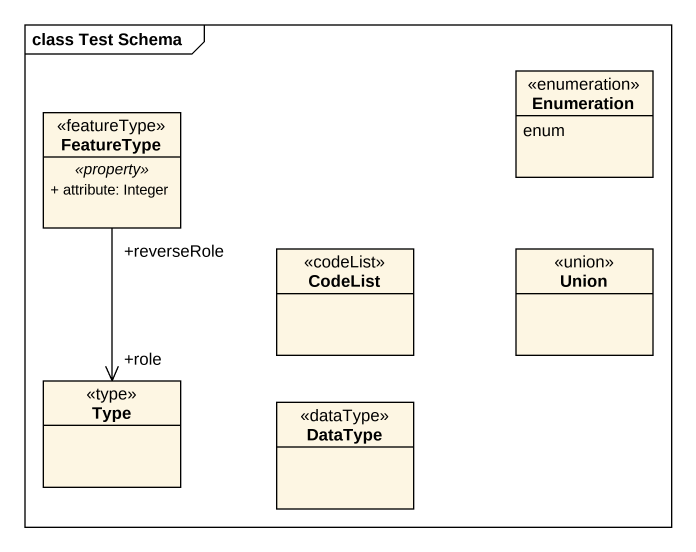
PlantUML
@startuml
mainframe class Test Schema
hide circle
hide empty members
skinparam classAttributeIconSize 0
enum Enumeration {
  enum
}
class FeatureType <<featureType>> {
  .. <<property>> ..
  + attribute: Integer
}
class CodeList <<codeList>>
class Union <<union>>
class Type <<type>>
class DataType <<dataType>>
Type "+role" <-up- "+reverseRole" FeatureType
@enduml
